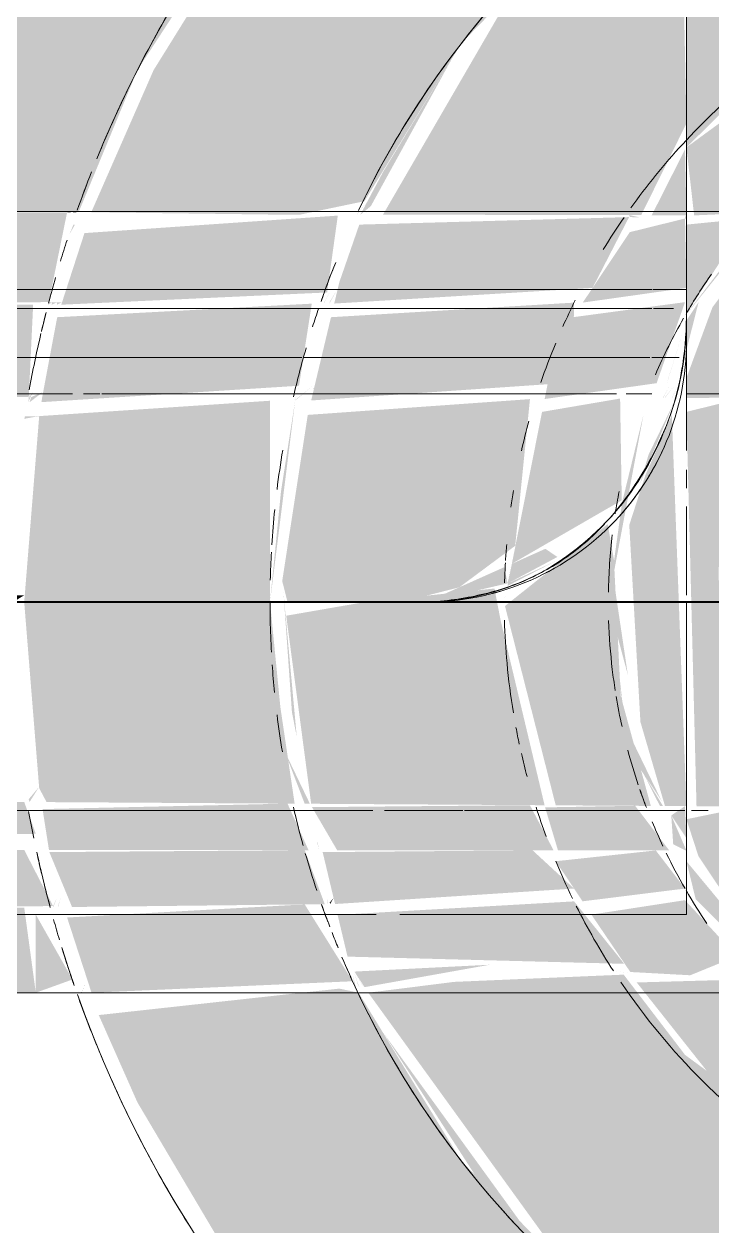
# Model space of a CAD drawing. Header units: millimetres. Extents: x 63201 to 101610, y -2505 to 12270.
# Drawn here: x 92285.64 to 92298.86, y 8988.02 to 9011.1 of the extents above; entities that cross this region are included whole.
import ezdxf

# ---------------------------------------------------------------- set-up
doc = ezdxf.new("R2010")
doc.units = ezdxf.units.MM
for name, color, linetype, lineweight in [('0-1', 7, 'Continuous', 9), ('A-DETL-1', 7, 'Continuous', 40), ('P-SANR-FIXT', 7, 'Continuous', 9)]:
    doc.layers.add(name, color=color, linetype=linetype, lineweight=lineweight)
doc.layers.add('0-2', color=7, linetype='Continuous', lineweight=9, transparency=0.7)
doc.layers.add('A-DETL-GENF-2', color=7, linetype='Continuous', lineweight=9, true_color=0xe0e0e0)

# ---------------------------------------------------------------- blocks, each defined once
blk = doc.blocks.new('Sanitary_Toilet-Accessories_Gessi_Wall-mounted-paper-roll-holder-65449 - Chrome-30916167-Развертка 3_11-3')
at = {"layer": '0-2'}
for points in [[(-69771.09, 9007.299), (-69697.437, 9007.5), (-69696.313, 9010.215), (-69693.708, 9014.213), (-69691.883, 9016.168), (-69688.496, 9018.812), (-69685.765, 9020.68), (-69685.765, 9066.444), (-69804.765, 9066.444), (-69804.765, 9007.458), (-69774.334, 9007.315)], [(-69676.265, 8977.5), (-69668.788, 8978.942), (-69663.511, 8981.797), (-69660.747, 8984.09), (-69658.372, 8986.82), (-69656.529, 8989.785), (-69655.153, 8993.061), (-69654.323, 8996.48), (-69654.042, 9000), (-69654.323, 9003.52), (-69655.158, 9006.953), (-69656.218, 9009.605), (-69658.165, 9012.895), (-69660.355, 9015.518), (-69663.085, 9017.893), (-69666.051, 9019.737), (-69670.127, 9021.528), (-69676.726, 9022.427), (-69683.743, 9021.058), (-69685.765, 9019.801), (-69685.765, 9014.662), (-69682.962, 9016.168), (-69679.892, 9017), (-69675.828, 9017.44), (-69670.741, 9016.602), (-69667.889, 9015.365), (-69665.163, 9013.528), (-69662.443, 9010.732), (-69661.61, 9009.536), (-69660.055, 9006.593), (-69659.072, 9003.115), (-69658.85, 8998.285), (-69659.431, 8995.486), (-69660.708, 8992.071), (-69662.443, 8989.268), (-69665.225, 8986.431), (-69669.568, 8983.832), (-69671.749, 8983.122), (-69676.265, 8982.5), (-69681.789, 8983.398), (-69684.641, 8984.635), (-69687.367, 8986.472), (-69690.088, 8989.268), (-69692.064, 8992.501), (-69692.433, 8992.579), (-69697.056, 8992.071), (-69696.313, 8990.395), (-69694.365, 8987.105), (-69692.175, 8984.482), (-69689.445, 8982.107), (-69686.431, 8980.238), (-69682.403, 8978.472), (-69679.856, 8978.069)], [(-69676.265, 8987), (-69670.765, 8988.34), (-69666.739, 8991.307), (-69664.255, 8995.025), (-69663.265, 9000), (-69664.608, 9005.503), (-69667.573, 9009.526), (-69671.531, 9012.058), (-69676.265, 9013), (-69681.765, 9011.66), (-69685.765, 9008.732), (-69685.617, 9007.426), (-69684.27, 9007.483), (-69683.349, 9008.311), (-69681.24, 9009.667), (-69675.828, 9010.883), (-69670.266, 9009.192), (-69668.487, 9007.778), (-69666.522, 9004.975), (-69665.64, 9002.847), (-69665.265, 9000), (-69666.001, 8996.25), (-69667.427, 8993.603), (-69669.182, 8991.689), (-69671.29, 8990.333), (-69676.265, 8989), (-69682.265, 8990.808), (-69684.043, 8992.222), (-69684.734, 8992.752), (-69686.72, 8992.697), (-69684.958, 8990.474), (-69681.24, 8987.99), (-69677.579, 8987.261)], [(-69775.015, 9005.638), (-69698.016, 9005.76), (-69697.664, 9007.484), (-69700.251, 9007.491), (-69784.409, 9007.362), (-69804.765, 9007.249), (-69804.765, 9005.76), (-69775.681, 9005.641)], [(-69697.446, 9007.479), (-69697.664, 9007.492), (-69697.652, 9007.484)], [(-69692.625, 9005.732), (-69692.463, 9006.021), (-69692.62, 9005.76)], [(-69752.28, 9003.48), (-69726.095, 9003.967), (-69698.4, 9003.937), (-69698.316, 9005.709), (-69779.823, 9005.658), (-69804.765, 9005.471), (-69804.378, 9003.987), (-69752.459, 9003.482)], [(-69692.975, 9003.872), (-69688.433, 9004.184), (-69687.923, 9005.503), (-69687.923, 9005.751), (-69692.594, 9005.471), (-69692.974, 9003.876)], [(-69688.489, 9003.9), (-69686.338, 9004.204), (-69685.792, 9005.76), (-69687.944, 9005.471), (-69688.399, 9004.355), (-69688.482, 9003.937)], [(-69686.14, 9004.2), (-69685.792, 9005.323), (-69686.116, 9004.288)], [(-69692.995, 9003.872), (-69692.907, 9004.155), (-69692.994, 9003.876)], [(-69693.765, 9000), (-69693.282, 9003.87), (-69693.554, 9002.131), (-69693.765, 9000.007)], [(-69691.246, 9000), (-69690.128, 9000.285), (-69689.055, 9001.081), (-69688.771, 9003.898), (-69693.04, 9003.595), (-69693.531, 9000.405), (-69693.429, 9000), (-69691.737, 9000)], [(-69690.765, 9000), (-69689.201, 9000.36), (-69689.265, 9000.671), (-69690.757, 9000.004)], [(-69686.89, 8998.601), (-69687.158, 9000.401), (-69687.174, 8999.66), (-69686.893, 8998.612)], [(-69698.704, 9000), (-69698.488, 9000.131), (-69698.712, 9000.131)], [(-69693.252, 8997.421), (-69693.508, 9000.205), (-69693.344, 8997.884)], [(-69688.49, 8996.1), (-69689.337, 8999.66), (-69689.453, 9000.261), (-69691.95, 9000), (-69693.454, 8999.739), (-69692.975, 8996.128), (-69688.771, 8996.102)], [(-69698.265, 8992.5), (-69698.488, 8994.136), (-69732.955, 8994), (-69804.765, 8994.278), (-69804.765, 8996.01), (-69805.765, 8995.757), (-69805.765, 8994.804), (-69809.018, 8994.001), (-69812.265, 8995.076), (-69812.265, 9000), (-69813.765, 9000), (-69813.666, 8992.5), (-69727.14, 8992.625), (-69698.447, 8992.501)], [(-69692.999, 8996.128), (-69693.483, 8997.134), (-69693.099, 8996.129)], [(-69804.765, 8995.231), (-69698.265, 8995.551), (-69698.488, 8996.163), (-69722.389, 8996.068), (-69736.563, 8996.16), (-69760.651, 8996.438), (-69804.765, 8995.838)], [(-69685.765, 8995.231), (-69686.056, 8995.904), (-69686.019, 8995.349), (-69685.781, 8995.232)], [(-69728.843, 8994), (-69697.932, 8994.163), (-69698.488, 8995.242), (-69804.765, 8995.2), (-69804.765, 8994.278), (-69732.955, 8994)], [(-69692.612, 8994.202), (-69692.544, 8994.318), (-69692.618, 8994.231)], [(-69698.265, 8992.5), (-69697.56, 8992.754), (-69698.265, 8994), (-69698.265, 8992.501)], [(-69686.844, 8992.883), (-69687.189, 8992.916), (-69686.867, 8992.884)], [(-69697.385, 8992.5), (-69697.278, 8992.754), (-69697.386, 8992.501)]]:
    blk.add_hatch(color=256, dxfattribs=at).paths.add_polyline_path(points)
h = blk.add_hatch(color=256, dxfattribs=at)
h.paths.add_polyline_path([(-69676.265, 8982.5), (-69670.829, 8983.49), (-69671.531, 8983.442), (-69675.828, 8982.587)])
h.paths.add_polyline_path([(-69668.161, 8984.772), (-69665.296, 8986.472), (-69666.051, 8986.183), (-69667.809, 8985.007)])
h.paths.add_polyline_path([(-69688.968, 8988.117), (-69691.58, 8991.719), (-69689.828, 8989.001), (-69689.201, 8988.357)])
h.paths.add_polyline_path([(-69663.563, 8988.117), (-69661.615, 8990.464), (-69661.715, 8990.883), (-69663.402, 8988.357)])
h.paths.add_polyline_path([(-69697.195, 8992.5), (-69692.178, 8992.72), (-69693.099, 8994.196), (-69697.664, 8993.944), (-69697.195, 8992.501)])
h.paths.add_polyline_path([(-69659.951, 8993.977), (-69658.984, 8997.791), (-69659.106, 8998.285), (-69659.772, 8994.898)])
h.paths.add_polyline_path([(-69658.767, 9000.01), (-69659.431, 9004.426), (-69659.623, 9004.344), (-69658.85, 9000.424)])
h.paths.add_polyline_path([(-69660.302, 9007.003), (-69660.645, 9007.705), (-69662.702, 9010.999), (-69662.794, 9010.732), (-69660.385, 9007.128)])
h.paths.add_polyline_path([(-69693.196, 9007.439), (-69691.952, 9007.698), (-69690.088, 9010.732), (-69687.367, 9013.528), (-69685.765, 9014.893), (-69685.841, 9020.048), (-69689.033, 9018.193), (-69691.783, 9015.91), (-69694.159, 9013.18), (-69696.002, 9010.215), (-69697.2, 9007.486), (-69693.562, 9007.44)])
h.paths.add_polyline_path([(-69664.368, 9012.693), (-69666.73, 9014.54), (-69666.654, 9014.221), (-69665.163, 9013.225)])
h = blk.add_hatch(color=256, dxfattribs=at)
h.paths.add_polyline_path([(-69676.265, 8982.5), (-69676.265, 8987), (-69681.765, 8988.34), (-69685.792, 8991.307), (-69686.97, 8992.847), (-69690.23, 8992.708), (-69691.878, 8992.5), (-69688.348, 8987.626), (-69683.627, 8984.415), (-69680.999, 8983.442), (-69678.966, 8983.037)])
h.paths.add_polyline_path([(-69685.765, 9008.732), (-69684.958, 9009.526), (-69681.24, 9012.01), (-69676.265, 9013.199), (-69676.265, 9017.5), (-69683.027, 9015.873), (-69685.765, 9014.253), (-69685.765, 9009.017)])
h = blk.add_hatch(color=256, dxfattribs=at)
h.paths.add_polyline_path([(-69692.275, 8993.193), (-69686.959, 8993.055), (-69687.923, 8994.254), (-69692.467, 8993.995), (-69692.278, 8993.201)])
h.paths.add_polyline_path([(-69691.949, 8992.607), (-69689.544, 8993.037), (-69692.145, 8992.906), (-69691.975, 8992.647)])
h.paths.add_polyline_path([(-69686.634, 9007.431), (-69685.765, 9009.192), (-69685.869, 9014.221), (-69689.33, 9011.341), (-69691.595, 9007.44), (-69686.847, 9007.432)])
h = blk.add_hatch(color=256, dxfattribs=at)
h.paths.add_polyline_path([(-69669.083, 8984.156), (-69666.73, 8985.411), (-69668.904, 8984.276)])
h.paths.add_polyline_path([(-69692.048, 8992.601), (-69692.145, 8992.872), (-69692.073, 8992.647)])
h.paths.add_polyline_path([(-69692.629, 8994.201), (-69692.635, 8994.318), (-69692.634, 8994.231)])
h.paths.add_polyline_path([(-69693.025, 8995.237), (-69693.429, 8996.131), (-69698.136, 8996.026), (-69698.012, 8995.241), (-69693.099, 8995.237)])
h.paths.add_polyline_path([(-69692.03, 9007.439), (-69691.829, 9007.602), (-69690.285, 9010.409), (-69691.595, 9008.257), (-69692.013, 9007.471)])
h.paths.add_polyline_path([(-69697.776, 9005.711), (-69692.668, 9005.946), (-69692.463, 9007.422), (-69697.33, 9007.086), (-69697.761, 9005.757)])
h = blk.add_hatch(color=256, dxfattribs=at)
h.paths.add_polyline_path([(-69684.472, 8992.781), (-69684.899, 8992.972), (-69684.58, 8992.786)])
h.paths.add_polyline_path([(-69684.652, 8993.014), (-69684.7, 8993.256), (-69684.7, 8993.078)])
h.paths.add_polyline_path([(-69686.095, 8995.232), (-69686.75, 8996.089), (-69688.481, 8996.059), (-69688.233, 8995.233), (-69686.113, 8995.232)])
h.paths.add_polyline_path([(-69669.106, 9008.035), (-69670.079, 9009), (-69669.392, 9008.153)])
h.paths.add_polyline_path([(-69687.756, 9005.752), (-69685.765, 9006.033), (-69685.792, 9007.366), (-69686.853, 9007.104), (-69687.751, 9005.76)])
h.paths.add_polyline_path([(-69684.043, 9007.778), (-69682.629, 9008.662), (-69682.962, 9008.608)])
h = blk.add_hatch(color=256, dxfattribs=at)
h.paths.add_polyline_path([(-69669.392, 8991.847), (-69668.317, 8992.517), (-69668.487, 8992.752), (-69669.168, 8992.071)])
h.paths.add_polyline_path([(-69684.441, 8992.739), (-69684.749, 8992.763), (-69684.58, 8992.745)])
h.paths.add_polyline_path([(-69684.45, 8992.751), (-69684.791, 8992.795), (-69684.58, 8992.76)])
h.paths.add_polyline_path([(-69685.692, 8992.835), (-69684.795, 8993.201), (-69685.792, 8994.277), (-69687.591, 8994), (-69686.843, 8992.898), (-69685.765, 8992.839)])
h.paths.add_polyline_path([(-69666.364, 8995.899), (-69665.677, 8997.153), (-69665.677, 8998.462), (-69666.27, 8996.25)])
h.paths.add_polyline_path([(-69665.649, 9001.433), (-69665.677, 9002.903), (-69666.27, 9003.75), (-69665.677, 9001.538)])
h.paths.add_polyline_path([(-69685.765, 9005.534), (-69684.58, 9007.366), (-69685.765, 9007.249), (-69685.765, 9005.563)])
h.paths.add_polyline_path([(-69683.875, 9007.417), (-69683.139, 9008.153), (-69684.251, 9007.419), (-69684.043, 9007.418)])
h.paths.add_polyline_path([(-69685.765, 9007.427), (-69685.792, 9008.693), (-69686.431, 9007.43), (-69685.792, 9007.427)])
h.paths.add_polyline_path([(-69669.406, 9008.483), (-69669.978, 9009), (-69669.568, 9008.608)])
h = blk.add_hatch(color=256, dxfattribs=at)
h.paths.add_polyline_path([(-69676.265, 8991.019), (-69670.231, 8993.777), (-69669.123, 8995.547), (-69667.95, 8999.008), (-69668.199, 9002.254), (-69669.901, 9005.811), (-69671.143, 9006.863), (-69676.265, 9009), (-69679.21, 9007.462), (-69674.324, 9007.244), (-69671.769, 9005.922), (-69670.161, 9004.336), (-69669.569, 9003.002), (-69668.765, 9000), (-69670.161, 8995.652), (-69671.265, 8994.464), (-69673.47, 8993.109), (-69674.502, 8992.731), (-69677.79, 8992.583), (-69679.866, 8992.5), (-69676.276, 8991.024)])
h.paths.add_polyline_path([(-69681.441, 8992.646), (-69682.327, 8993.108), (-69682.921, 8992.712), (-69681.63, 8992.655)])
h.paths.add_polyline_path([(-69684.18, 8993.096), (-69682.629, 8993.636), (-69684.58, 8996.075), (-69685.765, 8995.831), (-69685.535, 8995.124), (-69684.25, 8993.201)])
h.paths.add_polyline_path([(-69685.765, 9003.917), (-69684.251, 9003.937), (-69681.949, 9006.97), (-69681.765, 9007.41), (-69684.126, 9007.166), (-69685.265, 9005.662), (-69685.765, 9004.304), (-69685.765, 9003.937)])
h = blk.add_hatch(color=256, dxfattribs=at)
h.paths.add_polyline_path([(-69692.118, 8992.597), (-69692.172, 8992.835), (-69692.145, 8992.647)])
h.paths.add_polyline_path([(-69692.714, 8994.2), (-69693.099, 8995.237), (-69698.005, 8995.2), (-69697.569, 8994.146), (-69692.978, 8994.197)])
h.paths.add_polyline_path([(-69692.097, 9007.439), (-69691.895, 9007.693), (-69692.079, 9007.471)])
h = blk.add_hatch(color=256, dxfattribs=at)
h.paths.add_polyline_path([(-69691.967, 8992.606), (-69692.099, 8992.835), (-69691.995, 8992.647)])
h.paths.add_polyline_path([(-69691.937, 9007.439), (-69691.816, 9007.603), (-69691.916, 9007.471)])
h = blk.add_hatch(color=256, dxfattribs=at)
h.paths.add_polyline_path([(-69698.385, 8996.162), (-69698.203, 8996.451), (-69698.402, 8996.215)])
h.paths.add_polyline_path([(-69697.962, 9005.71), (-69697.853, 9005.76), (-69697.951, 9005.757)])
h.paths.add_polyline_path([(-69697.62, 9007.059), (-69697.513, 9007.249), (-69697.543, 9007.245)])
h = blk.add_hatch(color=256, dxfattribs=at)
h.paths.add_polyline_path([(-69688.317, 8995.233), (-69688.771, 8996.101), (-69692.959, 8996.063), (-69692.476, 8995.237), (-69688.72, 8995.234)])
h.paths.add_polyline_path([(-69692.531, 9005.733), (-69687.569, 9006.033), (-69686.867, 9007.393), (-69692.05, 9007.249), (-69692.433, 9006.145), (-69692.525, 9005.76)])
h = blk.add_hatch(color=256, dxfattribs=at)
h.paths.add_polyline_path([(-69692.516, 8994.203), (-69687.925, 8994.5), (-69688.72, 8995.234), (-69692.754, 8995.2), (-69692.523, 8994.232)])
h.paths.add_polyline_path([(-69686.663, 9007.388), (-69686.867, 9007.433), (-69686.847, 9007.393)])
h = blk.add_hatch(color=256, dxfattribs=at)
h.paths.add_polyline_path([(-69684.51, 8993.039), (-69684.58, 8993.289), (-69684.525, 8993.056)])
h.paths.add_polyline_path([(-69686.449, 8996.087), (-69687.028, 8998.2), (-69687.158, 9000.815), (-69687.277, 9001.497), (-69689.251, 8999.926), (-69688.276, 8996.098), (-69686.75, 8996.089)])
h.paths.add_polyline_path([(-69685.765, 9005.526), (-69684.282, 9007.371), (-69684.58, 9007.079), (-69685.765, 9005.534)])
h = blk.add_hatch(color=256, dxfattribs=at)
h.paths.add_polyline_path([(-69687.761, 8994.255), (-69685.792, 8994.5), (-69686.353, 8995.232), (-69688.276, 8995.025), (-69687.786, 8994.293)])
h.paths.add_polyline_path([(-69665.677, 8997.089), (-69665.64, 8997.287), (-69665.677, 8997.153)])
h.paths.add_polyline_path([(-69685.765, 9007.366), (-69685.792, 9007.427), (-69685.792, 9007.366)])
h = blk.add_hatch(color=256, dxfattribs=at)
h.paths.add_polyline_path([(-69674.329, 8992.754), (-69674.329, 8993.018), (-69674.729, 8992.756)])
h.paths.add_polyline_path([(-69678.569, 8992.901), (-69680.417, 8993.36), (-69678.774, 8992.952)])
h.paths.add_polyline_path([(-69680.341, 8993.758), (-69680.546, 8993.972), (-69680.456, 8993.847)])
h.paths.add_polyline_path([(-69682.628, 8996.052), (-69683.308, 8997.421), (-69683.753, 9000.047), (-69682.921, 9003.935), (-69683.752, 9003.653), (-69684.58, 9000.97), (-69684.319, 8997.746), (-69683.411, 8996.068), (-69682.629, 8996.052)])
h.paths.add_polyline_path([(-69685.765, 8996.083), (-69686.045, 9003.591), (-69686.553, 9002.44), (-69686.863, 9001.481), (-69686.649, 8997.7), (-69686.177, 8996.085), (-69685.792, 8996.083)])
h.paths.add_polyline_path([(-69683.394, 9001.388), (-69683.253, 9001.913), (-69683.636, 9001.388)])
h.paths.add_polyline_path([(-69686.18, 9003.915), (-69685.999, 9004.155), (-69686.172, 9003.937)])
h.paths.add_polyline_path([(-69671.001, 9005.32), (-69671.769, 9005.922), (-69671.011, 9005.327)])
h.paths.add_polyline_path([(-69673.91, 9006.967), (-69674.329, 9007.235), (-69674.115, 9007.027)])
h = blk.add_hatch(color=256, dxfattribs=at)
h.paths.add_polyline_path([(-69686.655, 9002.277), (-69685.992, 9003.859), (-69686.492, 9002.833), (-69686.649, 9002.3)])
h.paths.add_polyline_path([(-69673.663, 9006.803), (-69674.833, 9007.235), (-69673.952, 9006.88)])
h = blk.add_hatch(color=256, dxfattribs=at)
h.paths.add_polyline_path([(-69677.27, 8992.58), (-69680.015, 8993.505), (-69680.515, 8993.53), (-69681.56, 8993.196), (-69680.008, 8992.596), (-69677.406, 8992.581)])
h.paths.add_polyline_path([(-69683.851, 8992.753), (-69682.921, 8992.97), (-69682.962, 8993.306), (-69684.028, 8992.869), (-69683.948, 8992.758)])
h.paths.add_polyline_path([(-69682.921, 8992.97), (-69682.329, 8993.368), (-69682.649, 8993.36), (-69682.921, 8993.313), (-69682.921, 8993.003)])
h.paths.add_polyline_path([(-69682.033, 8993.466), (-69680.537, 8993.91), (-69682.215, 8995.434), (-69682.975, 8996.065), (-69683.518, 8995.813), (-69682.464, 8993.989), (-69682.062, 8993.501)])
h.paths.add_polyline_path([(-69670.397, 8995.434), (-69669.901, 8996.049), (-69670.31, 8995.547)])
h.paths.add_polyline_path([(-69685.765, 8995.469), (-69685.792, 8996.083), (-69686.056, 8995.904), (-69685.792, 8995.508)])
h.paths.add_polyline_path([(-69684.258, 8996.073), (-69684.915, 8997.555), (-69685.097, 8998.678), (-69685.148, 9000.634), (-69684.666, 9003.924), (-69685.765, 9003.653), (-69685.571, 8996.081), (-69684.419, 8996.074)])
h.paths.add_polyline_path([(-69683.637, 9003.931), (-69682.619, 9003.966), (-69681.265, 9005.536), (-69679.009, 9006.912), (-69677.218, 9007.375), (-69678.601, 9007.44), (-69680.473, 9007.244), (-69682.353, 9006.158), (-69683.461, 9004.355), (-69683.635, 9003.937)])
h = blk.add_hatch(color=256, dxfattribs=at)
h.paths.add_polyline_path([(-69692.828, 8995.237), (-69692.849, 8995.393), (-69692.858, 8995.393)])
h.paths.add_polyline_path([(-69692.652, 8994.201), (-69692.651, 8994.318), (-69692.662, 8994.23)])
h.paths.add_polyline_path([(-69698.157, 9003.84), (-69693.208, 9004.155), (-69692.963, 9005.731), (-69697.854, 9005.471), (-69698.142, 9003.937)])
h.paths.add_polyline_path([(-69692.732, 9005.732), (-69692.58, 9006.023), (-69692.723, 9005.76)])
h = blk.add_hatch(color=256, dxfattribs=at)
h.paths.add_polyline_path([(-69697.927, 8994.142), (-69697.865, 8994.318), (-69697.932, 8994.163)])
h.paths.add_polyline_path([(-69698.421, 9003.838), (-69698.363, 9004.042), (-69698.4, 9003.937)])
h.paths.add_polyline_path([(-69698.385, 9003.838), (-69698.126, 9004.035), (-69698.353, 9003.937)])
h.paths.add_polyline_path([(-69697.861, 9005.711), (-69697.76, 9005.76), (-69697.854, 9005.757)])
h = blk.add_hatch(color=256, dxfattribs=at)
h.paths.add_polyline_path([(-69697.438, 8992.5), (-69697.515, 8992.754), (-69697.438, 8992.501)])
h.paths.add_polyline_path([(-69697.838, 8994.143), (-69697.786, 8994.318), (-69697.841, 8994.164)])
h.paths.add_polyline_path([(-69698.026, 9005.71), (-69697.95, 9005.76), (-69698.016, 9005.757)])
h = blk.add_hatch(color=256, dxfattribs=at)
h.paths.add_polyline_path([(-69684.357, 8993.065), (-69684.25, 8993.201), (-69685.765, 8995.025), (-69685.587, 8994.295), (-69684.387, 8993.095)])
h.paths.add_polyline_path([(-69685.765, 9004.839), (-69685.531, 9005.76), (-69685.765, 9005.408), (-69685.765, 9004.924)])
h = blk.add_hatch(color=256, dxfattribs=at)
h.paths.add_polyline_path([(-69693.765, 9000), (-69693.765, 9003.867), (-69698.2, 9003.572), (-69698.488, 9000), (-69694.094, 9000)])
h.paths.add_polyline_path([(-69693.282, 9003.87), (-69692.943, 9004.155), (-69693.278, 9003.885)])
h = blk.add_hatch(color=256, dxfattribs=at)
h.paths.add_polyline_path([(-69693.292, 8996.13), (-69693.566, 8997.981), (-69693.765, 9000), (-69698.488, 9000), (-69698.2, 8996.428), (-69698.058, 8996.16), (-69693.429, 8996.131)])
h.paths.add_polyline_path([(-69693.293, 9003.87), (-69693.19, 9004.155), (-69693.289, 9003.885)])
h.paths.add_polyline_path([(-69692.998, 9003.872), (-69692.939, 9004.155), (-69692.997, 9003.876)])
h = blk.add_hatch(color=256, dxfattribs=at)
h.paths.add_polyline_path([(-69698.488, 9003.52), (-69698.2, 9003.572), (-69698.474, 9003.565)])
h.paths.add_polyline_path([(-69698.412, 9003.838), (-69698.319, 9004.041), (-69698.388, 9003.937)])
h = blk.add_hatch(color=256, dxfattribs=at)
h.paths.add_polyline_path([(-69689.203, 9000.311), (-69688.276, 9000.789), (-69689.193, 9000.361)])
h.paths.add_polyline_path([(-69689.119, 9000.736), (-69687.008, 9001.955), (-69687.039, 9003.909), (-69688.539, 9003.653), (-69689.11, 9000.78)])
h.paths.add_polyline_path([(-69686.461, 9003.913), (-69686.33, 9004.201), (-69686.451, 9003.937)])
h = blk.add_hatch(color=256, dxfattribs=at)
h.paths.add_polyline_path([(-69682.869, 8996.543), (-69682.878, 8996.689), (-69682.874, 8996.556)])
h.paths.add_polyline_path([(-69686.216, 9003.915), (-69686.088, 9004.155), (-69686.21, 9003.937)])
h.paths.add_polyline_path([(-69686.041, 9003.916), (-69685.933, 9004.155), (-69686.037, 9003.937)])
h = blk.add_hatch(color=256, dxfattribs=at)
h.paths.add_polyline_path([(-69760.015, 9000), (-69698.763, 9000.131), (-69698.765, 9003.836), (-69718.24, 9003.893), (-69736.275, 9003.847), (-69760.651, 9003.562), (-69804.288, 9003.75), (-69803.328, 9001.666), (-69801.68, 9000.381), (-69799.765, 9000), (-69760.651, 9000)])
h.paths.add_polyline_path([(-69799.765, 9000), (-69801.753, 9000.457), (-69802.001, 9001), (-69800.058, 9000.131)])
h.paths.add_polyline_path([(-69689.126, 9000.733), (-69689.051, 9001.077), (-69689.117, 9000.777)])
h.paths.add_polyline_path([(-69803.492, 9001.666), (-69804.468, 9003.506), (-69804.005, 9002.482), (-69803.642, 9001.905)])
h = blk.add_hatch(color=256, dxfattribs=at)
h.paths.add_polyline_path([(-69803.492, 9001.666), (-69803.493, 9001.905), (-69803.583, 9001.905)])
h.paths.add_polyline_path([(-69802.372, 9000), (-69800.423, 9000.131), (-69801.803, 9000.469), (-69803.642, 9001.905), (-69804.517, 9003.75), (-69804.765, 9003.653), (-69804.765, 9000), (-69803.063, 9000)])
h.paths.add_polyline_path([(-69689.274, 9000), (-69689.215, 9000.253), (-69689.27, 9000.022)])
h = blk.add_hatch(color=256, dxfattribs=at)
h.paths.add_polyline_path([(-69686.216, 8996.086), (-69686.58, 8996.689), (-69686.274, 8996.086)])
h.paths.add_polyline_path([(-69687.265, 9000), (-69686.587, 9003.614), (-69687.001, 9001.913), (-69687.259, 9000.043)])
h.paths.add_polyline_path([(-69686.89, 8997.153), (-69687.174, 8999.66), (-69686.976, 8997.804), (-69686.902, 8997.237)])
h = blk.add_hatch(color=256, dxfattribs=at)
h.paths.add_polyline_path([(-69686.243, 8996.183), (-69686.888, 8997.514), (-69686.853, 8997.097), (-69686.264, 8996.215)])
h.paths.add_polyline_path([(-69689.193, 9000.361), (-69688.244, 9000.867), (-69688.475, 9001.024), (-69689.119, 9000.736)])
h = blk.add_hatch(color=256, dxfattribs=at)
h.paths.add_polyline_path([(-69799.765, 9000), (-69802.313, 9000.887), (-69801.753, 9000.457), (-69800.335, 9000.131)])
h.paths.add_polyline_path([(-69689.201, 9000.36), (-69689.193, 9000.361), (-69689.126, 9000.733)])
at = {"layer": '0-1'}
for p, q in [((-69698.265, 9007.5), (-69760.651, 9007.5)), ((-69697.254, 9007.5), (-69698.265, 9007.5)), ((-69695.663, 9007.5), (-69697.254, 9007.5)), ((-69686.431, 9006), (-69771.254, 9006)), ((-69685.765, 9006), (-69686.41, 9006)), ((-69697.56, 9004), (-69743.159, 9004)), ((-69697.034, 9004), (-69697.351, 9004)), ((-69687.11, 9004), (-69696.997, 9004)), ((-69686.431, 9004), (-69686.922, 9004)), ((-69684.328, 9004), (-69685.765, 9004)), ((-69736.655, 8996), (-69691.789, 8996)), ((-69691.565, 8996), (-69690.063, 8996)), ((-69690.03, 8996), (-69685.794, 8996)), ((-69685.668, 8996), (-69685.349, 8996)), ((-69771.254, 8994), (-69691.724, 8994)), ((-69691.271, 8994), (-69685.765, 8994)), ((-69776.88, 8992.5), (-69698.265, 8992.5))]:
    blk.add_line(p, q, dxfattribs=at)
at = {"layer": '0-1', "flags": 128}
for points in [[(-69691.006, 9007.5), (-69692.531, 9007.5), (-69694.086, 9007.5), (-69695.663, 9007.5)], [(-69688.078, 9007.5), (-69689.519, 9007.5), (-69691.006, 9007.5)], [(-69685.765, 9007.5), (-69686.691, 9007.5), (-69688.078, 9007.5)], [(-69676.265, 9007.5), (-69676.324, 9007.5), (-69676.499, 9007.5), (-69676.788, 9007.5), (-69677.19, 9007.5), (-69677.704, 9007.5), (-69678.325, 9007.5), (-69679.052, 9007.5), (-69679.879, 9007.5), (-69680.804, 9007.5), (-69681.82, 9007.5), (-69682.923, 9007.5), (-69684.107, 9007.5), (-69685.365, 9007.5), (-69685.765, 9007.5)], [(-69698.265, 8992.5), (-69696.67, 8992.5), (-69695.083, 8992.5), (-69693.513, 8992.5), (-69691.968, 8992.5), (-69690.456, 8992.5), (-69688.985, 8992.5)], [(-69688.985, 8992.5), (-69687.563, 8992.5), (-69686.198, 8992.5)], [(-69686.198, 8992.5), (-69684.895, 8992.5), (-69683.664, 8992.5)]]:
    blk.add_lwpolyline(points, dxfattribs=at)
at = {"layer": 'P-SANR-FIXT'}
for p, q in [((-69685.765, 9005.471), (-69685.765, 9067.444)), ((-69685.765, 9005.5), (-69685.765, 9066.284)), ((-69685.765, 9008.018), (-69685.765, 9036.717)), ((-69685.765, 9018.237), (-69685.765, 9005)), ((-69685.765, 9007.456), (-69685.765, 9018.168)), ((-69685.765, 9017.965), (-69685.765, 9005.471)), ((-69685.765, 9013.109), (-69685.765, 9008.017)), ((-69685.765, 9012.64), (-69685.765, 9007.457)), ((-69685.765, 9007.302), (-69685.765, 9007.827)), ((-69685.765, 9007.826), (-69685.765, 9007.301)), ((-69685.765, 9007.279), (-69685.765, 9006.791)), ((-69685.765, 9006.79), (-69685.765, 9007.279)), ((-69685.765, 9006.224), (-69685.765, 9006.754)), ((-69685.765, 9006.754), (-69685.765, 9006.224)), ((-69685.765, 9006.281), (-69685.765, 9005.788)), ((-69685.765, 9005.788), (-69685.765, 9006.281)), ((-69685.765, 9005.76), (-69685.765, 9006)), ((-69685.765, 9004.325), (-69685.765, 9005.844)), ((-69685.765, 9005.844), (-69685.765, 9004.325)), ((-69686.431, 9005.638), (-69715.515, 9005.638)), ((-69686.016, 9005.638), (-69686.396, 9005.638)), ((-69685.765, 9002.971), (-69685.765, 9005.551)), ((-69685.765, 9005), (-69685.765, 9005.5)), ((-69685.765, 9005.435), (-69685.765, 9004.022)), ((-69685.765, 9004.022), (-69685.765, 9005.435)), ((-69685.765, 9005.408), (-69685.765, 9004.698)), ((-69685.765, 9004.698), (-69685.765, 9005)), ((-69685.765, 9005), (-69685.765, 9004.737)), ((-69745.265, 9004.698), (-69693.155, 9004.698)), ((-69693.125, 9004.698), (-69686.471, 9004.698)), ((-69686.431, 9004.698), (-69685.902, 9004.698)), ((-69685.765, 9004.461), (-69685.765, 9003.044)), ((-69685.765, 9003.129), (-69685.765, 9003.722)), ((-69685.765, 9003.722), (-69685.765, 9003.129)), ((-69685.765, 9003.461), (-69685.765, 9002.91)), ((-69685.765, 9002.91), (-69685.765, 9003.461)), ((-69685.765, 9002.206), (-69685.765, 9002.54)), ((-69685.765, 9002.51), (-69685.765, 9002.191)), ((-69685.765, 9000.131), (-69685.765, 9001.839)), ((-69685.765, 9001.837), (-69685.765, 9000.155)), ((-69685.765, 9000.142), (-69685.765, 9001.397)), ((-69685.765, 9001.397), (-69685.765, 9000.142)), ((-69685.765, 9001.299), (-69685.765, 9000.132)), ((-69685.765, 9000.132), (-69685.765, 9001.299)), ((-69690.765, 9000), (-69745.265, 9000)), ((-69685.765, 9000.015), (-69685.765, 8997.132)), ((-69685.765, 9000), (-69685.765, 8998.631)), ((-69685.765, 8998.32), (-69685.765, 9000)), ((-69685.765, 8996.753), (-69685.765, 8999.992)), ((-69685.765, 8998.365), (-69685.765, 8997.535)), ((-69685.765, 8997.054), (-69685.765, 8998.004)), ((-69685.765, 8997.217), (-69685.765, 8996.74)), ((-69685.765, 8997.132), (-69685.765, 8996.52)), ((-69685.765, 8996.228), (-69685.765, 8996.712)), ((-69685.765, 8996.443), (-69685.765, 8996.023)), ((-69685.765, 8995.842), (-69685.765, 8996.403)), ((-69685.765, 8996.022), (-69685.765, 8995.509)), ((-69685.765, 8995.726), (-69685.765, 8995.953)), ((-69685.765, 8994), (-69685.765, 8995.629)), ((-69685.765, 8995.273), (-69685.765, 8995.53)), ((-69685.765, 8995.439), (-69685.765, 8995.088)), ((-69685.765, 8995.346), (-69685.765, 8995)), ((-69685.765, 8995), (-69685.765, 8995.231)), ((-69685.765, 8994.991), (-69685.765, 8994.299)), ((-69685.765, 8994.278), (-69685.765, 8994))]:
    blk.add_line(p, q, dxfattribs=at)
at = {"layer": 'P-SANR-FIXT', "flags": 128}
blk.add_lwpolyline([(-69776.88, 9000), (-69745.265, 9000), (-69690.765, 9000)], dxfattribs=at)
at = {"layer": 'P-SANR-FIXT'}
for radius, start, end in [(22.5, 126.0208, 157.7774), (17.5, 123.6087, 154.5577), (13, 90, 137.4561), (17.5, 136.9471, 154.5577), (22.5, 148.5279, 157.4721), (13, 137.4561, 144.3952), (22.5, 158.4499, 160.4623), (22.5, 158.4499, 159.6412), (13, 145.3675, 148.6057), (22.5, 162, 163.0815), (22.5, 162, 163.0815), (17.5, 158.1135, 160.7416), (17.5, 158.1135, 159.4369), (22.5, 163.9129, 165.216), (22.5, 163.9129, 165.216), (17.5, 159.4696, 160.7416), (11, 145.0557, 149.8042), (11, 145.0557, 149.8042), (17.5, 161.1733, 162.4254), (17.5, 161.1733, 162.4254), (13, 153.5163, 155.9916), (22.5, 165.6912, 166.6545), (22.5, 165.6912, 166.5279), (11, 150.2984, 156.6102), (11, 150.2984, 156.6102), (22.5, 166.751, 169.5541), (22.5, 166.751, 169.5541), (13, 157.5129, 161.0758), (17.5, 163.7936, 166.977), (17.5, 163.7936, 166.977), (13, 164.5076, 167.0891), (17.5, 170.3972, 172.8918), (17.5, 170.3972, 172.8918), (13, 170.5115, 171.9341), (11, 168.8717, 171.1231), (11, 168.8717, 171.1231), (17.5, 174.1664, 176.4031), (17.5, 174.1664, 176.4031), (11, 173.2458, 179.0063), (11, 173.2458, 179.0063), (13, 175.1311, 176.4722), (17.5, 176.8512, 178.62), (13, 176.6707, 178.3655), (17.5, 180, 181.1251), (17.5, 180, 181.1251), (17.5, 181.142, 183.1488), (17.5, 181.142, 183.1488), (13, 181.5373, 185.1692), (11, 181.854, 186.7543), (11, 181.854, 186.7543), (17.5, 183.9392, 185.6853), (17.5, 183.9392, 185.6853), (13, 185.1706, 189.4022), (11, 186.7561, 188.8766), (11, 189.4829, 192.5476), (11, 189.4829, 192.5476), (17.5, 187.108, 189.4537), (17.5, 187.108, 189.4537), (13, 190.6675, 192.1009), (13, 192.9111, 194.9232), (11, 194.9657, 198.6122), (11, 194.9657, 198.6122), (11, 199.1083, 200.8175), (11, 199.1083, 201.0156), (22.5, 190.2878, 191.6183), (22.5, 190.2878, 191.6183), (17.5, 193.0089, 195.4774), (17.5, 193.0089, 195.4774), (13, 197.6401, 200.2509), (11, 202.5431, 205.2009), (11, 202.5431, 205.2009), (22.5, 192.3199, 195.1077), (22.5, 192.3199, 193.4721), (17.5, 196.0023, 198.44), (17.5, 196.0023, 198.44), (13, 202.5, 205.9605), (11, 205.9826, 210), (11, 205.9826, 210), (22.5, 193.8295, 195.1077), (11, 210.1958, 214.1361), (11, 210.1958, 214.1361), (17.5, 199.3823, 200.5449), (17.5, 199.3823, 200.8637), (13, 206.6766, 213.0129), (22.5, 195.7172, 196.7552), (22.5, 195.7172, 196.7552), (17.5, 201.2565, 202.2955), (22.5, 197.1388, 199.104), (22.5, 197.1388, 198), (17.5, 202.9225, 205.2629), (22.5, 198, 199.104), (17.5, 203.7111, 205.2629), (13, 214.1538, 225), (22.5, 199.5697, 270), (22.5, 199.5697, 202.5279), (17.5, 205.2629, 223.0529), (17.5, 205.2629, 270), (22.5, 202.5279, 211.4721), (13, 225, 247.5), (22.5, 211.4721, 215.2825)]:
    blk.add_arc((-69676.265, 9000), radius, start, end, dxfattribs=at)
for points, knots in [([(-69690.765, 9000), (-69690.404, 9000.011), (-69689.884, 9000.075), (-69689.236, 9000.261), (-69688.622, 9000.509), (-69688.037, 9000.876), (-69687.506, 9001.331), (-69686.798, 9002.056), (-69686.003, 9003.438), (-69685.771, 9004.76), (-69685.765, 9005.471)], [0, 0, 0, 0, 0.125, 0.1875, 0.25, 0.375, 0.4375, 0.5, 0.75, 1, 1, 1, 1]), ([(-69687.061, 9001.641), (-69686.676, 9002.067), (-69686.009, 9003.12), (-69685.765, 9004.347), (-69685.765, 9005)], [0.530826, 0.530826, 0.530826, 0.530826, 0.75, 1, 1, 1, 1]), ([(-69687.341, 9001.496), (-69687.417, 9001.416), (-69687.608, 9001.225), (-69688.06, 9000.844), (-69688.471, 9000.598), (-69688.765, 9000.463)], [0.5209746, 0.5209746, 0.5209746, 0.5209746, 0.5625, 0.625, 0.75, 0.75, 0.75, 0.75])]:
    blk.add_open_spline(points, degree=3, knots=knots, dxfattribs=at)
for points in [[(-69685.765, 9005.47), (-69685.761, 9005.125), (-69685.788, 9004.787), (-69685.846, 9004.453)], [(-69685.765, 9005), (-69685.765, 9004.347), (-69686.025, 9003.039), (-69687.136, 9001.374), (-69688.801, 9000.261), (-69690.11, 9000), (-69690.765, 9000)], [(-69685.846, 9004.453), (-69685.876, 9004.287), (-69685.951, 9003.956), (-69686.055, 9003.635), (-69686.117, 9003.473)], [(-69686.117, 9003.473), (-69686.261, 9003.099), (-69686.458, 9002.713), (-69686.685, 9002.355)], [(-69686.685, 9002.355), (-69686.854, 9002.089), (-69687.038, 9001.839), (-69687.228, 9001.621)], [(-69688.851, 9000.381), (-69688.246, 9000.632), (-69687.691, 9001.003), (-69687.228, 9001.466)], [(-69688.765, 9000.463), (-69689.059, 9000.328), (-69689.688, 9000.116), (-69690.393, 9000.019), (-69690.765, 9000)], [(-69690.765, 9000), (-69690.11, 9000), (-69689.456, 9000.13), (-69688.851, 9000.381)]]:
    blk.add_open_spline(points, degree=3, dxfattribs=at)

msp = doc.modelspace()

# ---------------------------------------------------------------- hatches: boundary and pattern name
at = {"layer": 'A-DETL-GENF-2'}
h = msp.add_hatch(dxfattribs=at)
h.set_pattern_fill('FP_23', color=256, style=0, pattern_type=2)
h.set_pattern_definition([(45, (91717.21, 0), (-35.35534, 35.35534), [])])
h.paths.add_polyline_path([(92302.894, 8400), (92302.894, 8607.447), (92287.1, 8611.872), (92260.909, 8623.925), (92242.337, 8635.873), (92228.609, 8647.178), (92217.848, 8656.115), (92207.254, 8667.916), (92207.254, 8400)])
h.paths.add_polyline_path([(92587.354, 8400), (92807.254, 8400), (92807.254, 8664.77), (92771.019, 8664.77), (92801.895, 8780), (92757.254, 8780), (92757.254, 8672.709), (92712.254, 8660.363), (92712.254, 8400.709), (92587.354, 8400.709)])
h.paths.add_polyline_path([(92272.285, 8800), (92667.824, 8800), (92673.428, 9000), (92330.369, 9000), (92330.092, 8996.48), (92329.267, 8993.047), (92327.916, 8989.785), (92325.311, 8985.787), (92323.487, 8983.832), (92320.243, 8981.276), (92317.958, 8979.9), (92313.121, 8978.122), (92307.869, 8977.5), (92301.172, 8978.526), (92300.916, 8978.601), (92297.654, 8979.952), (92293.954, 8982.318), (92291.701, 8984.392), (92289.094, 8987.626), (92286.888, 8991.872), (92286.47, 8992.5), (92207.254, 8992.5), (92207.254, 8800), (92270.196, 8800)])

# ---------------------------------------------------------------- linework, layer by layer
at = {"layer": 'A-DETL-1'}
msp.add_line((92807.254, 9000), (92207.254, 9000), dxfattribs=at)

# ---------------------------------------------------------------- block references
at = {"layer": 'P-SANR-FIXT'}
msp.add_blockref('Sanitary_Toilet-Accessories_Gessi_Wall-mounted-paper-roll-holder-65449 - Chrome-30916167-Развертка 3_11-3', (161984.134, 0), dxfattribs=at)

doc.saveas('drawing.dxf')
